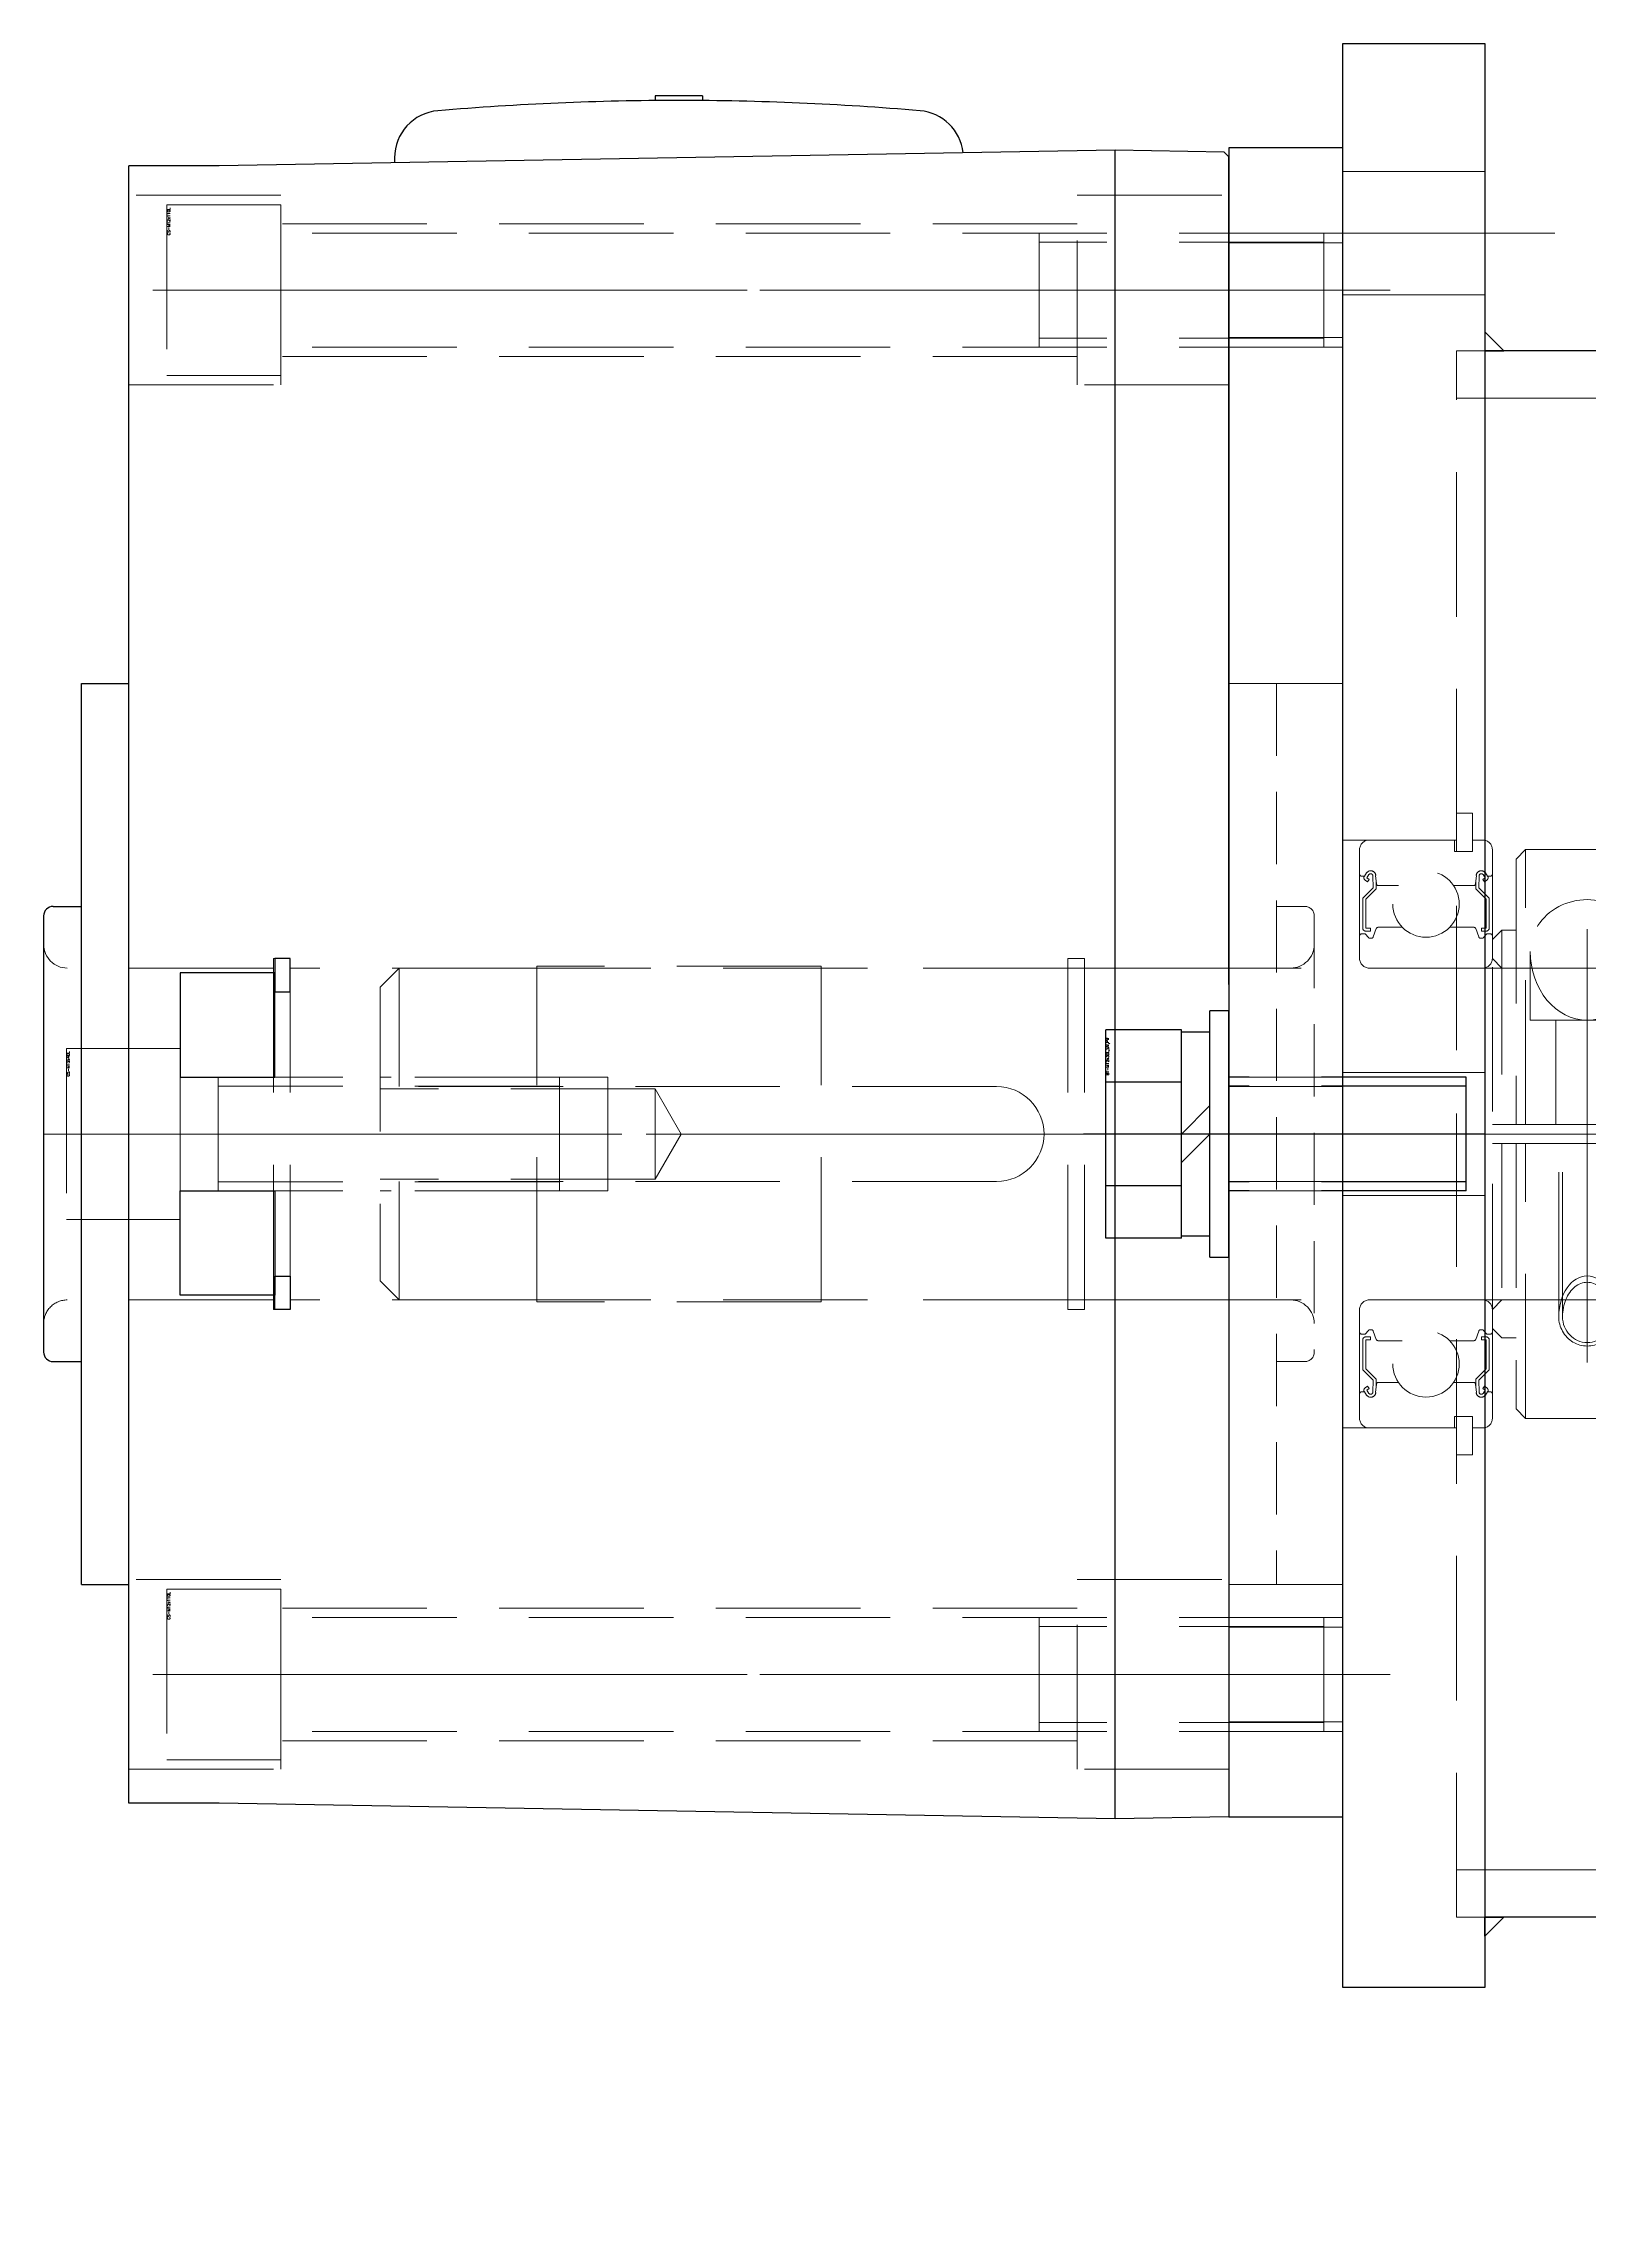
# Model space of a CAD drawing. Header units: millimetres. Extents: x 0 to 38884, y -3675 to 8056.
# Drawn here: x 10934.6 to 11097.7, y -1673.7 to -1443.7 of the extents above; entities that cross this region are included whole.
import ezdxf

# ---------------------------------------------------------------- set-up
doc = ezdxf.new("R2010")
doc.units = ezdxf.units.MM
doc.header["$LTSCALE"] = 2.4
for name, pattern in [('CENTER2', [28.575, 19.05, -3.175, 3.175, -3.175]), ('HIDDEN', [9.525, 6.35, -3.175]), ('HIDDEN2', [4.7625, 3.175, -1.5875])]:
    doc.linetypes.add(name, pattern=pattern)
for name, color, linetype, lineweight in [('03_かくれ線', 6, 'HIDDEN2', 13), ('04_HIDDEN', 2, 'HIDDEN', 13), ('04_中心線', 1, 'CENTER2', 9), ('05_CENTER', 4, 'CENTER2', 13)]:
    doc.layers.add(name, color=color, linetype=linetype, lineweight=lineweight)
doc.layers.add('10_DRAFT', color=8, linetype='Continuous', lineweight=0, plot=False)
doc.styles.add('KSS_TXT_L', font='txt.shx', dxfattribs={"height": 3, "bigfont": 'extfont2.shx'})

# ---------------------------------------------------------------- blocks, each defined once
blk = doc.blocks.new('B6007ZZNRa_1')
at = {"color": 0}
for p, q in [((0, 33.85), (-1.7, 33.85)), ((-1.7, 33.85), (-1.7, 31)), ((0, 29.81), (0, 33.85)), ((-3.78, 30), (-3.78, 18.5)), ((-2.78, 31), (-1.7, 31)), ((-1.7, 31), (-1.7, 29.81)), ((0.2, 31), (9.22, 31)), ((0.2, 31), (0.2, 29.81)), ((10.22, 30), (10.22, 18.5)), ((-1.7, 29.81), (0, 29.81)), ((0, 29.81), (0.2, 29.81)), ((-3.58, 27.2), (-3.28, 27.2)), ((-2.34, 25.97), (-3.44, 24.87)), ((-3.28, 27.2), (-3.05, 27.53)), ((-2.96, 26.61), (-3.21, 26.78)), ((-2.04, 25.85), (-3.14, 24.75)), ((-3.03, 27.03), (-2.8, 27.36)), ((-2.79, 26.85), (-3.03, 27.03)), ((-2.96, 26.61), (-2.79, 26.85)), ((-2.38, 27.23), (-2.34, 25.97)), ((-2.09, 27.27), (-2.01, 26.38)), ((-2.04, 26.72), (-2.04, 25.85)), ((-1.81, 26.2), (0.31, 26.2)), ((8.25, 26.2), (6.13, 26.2)), ((8.53, 27.27), (8.45, 26.38)), ((8.48, 26.72), (8.48, 25.85)), ((8.48, 25.85), (9.58, 24.75)), ((8.82, 27.23), (8.78, 25.97)), ((8.78, 25.97), (9.88, 24.87)), ((9.23, 26.85), (9.47, 27.03)), ((9.4, 26.61), (9.23, 26.85)), ((9.47, 27.03), (9.24, 27.36)), ((9.4, 26.61), (9.65, 26.78)), ((9.72, 27.2), (9.49, 27.53)), ((10.02, 27.2), (9.72, 27.2)), ((-3.44, 24.87), (-3.44, 21.7)), ((-3.14, 24.75), (-3.14, 21.7)), ((9.58, 24.75), (9.58, 21.7)), ((9.88, 24.87), (9.88, 21.7)), ((-3.58, 21.1), (-3.18, 21.1)), ((-3.18, 21.1), (-2.86, 20.72)), ((-2.62, 21.7), (-3.14, 21.7)), ((-3.14, 21.4), (-2.62, 21.4)), ((-2.62, 21.4), (-2.62, 21.7)), ((-2.35, 20.78), (-2.02, 21.67)), ((-1.83, 21.8), (0.72, 21.8)), ((8.27, 21.8), (5.72, 21.8)), ((8.79, 20.78), (8.46, 21.67)), ((9.06, 21.4), (9.06, 21.7)), ((9.06, 21.7), (9.58, 21.7)), ((9.58, 21.4), (9.06, 21.4)), ((9.62, 21.1), (9.3, 20.72)), ((10.02, 21.1), (9.62, 21.1)), ((-2.71, 20.65), (-2.53, 20.65)), ((9.15, 20.65), (8.97, 20.65)), ((-2.78, 17.5), (9.22, 17.5)), ((-2.78, -17.5), (9.22, -17.5)), ((-3.78, -18.5), (-3.78, -30)), ((-2.71, -20.65), (-2.53, -20.65)), ((9.15, -20.65), (8.97, -20.65)), ((10.22, -18.5), (10.22, -30)), ((-3.58, -21.1), (-3.18, -21.1)), ((-3.44, -24.87), (-3.44, -21.7)), ((-3.18, -21.1), (-2.86, -20.72)), ((-3.14, -21.4), (-2.62, -21.4)), ((-3.14, -24.75), (-3.14, -21.7)), ((-2.62, -21.7), (-3.14, -21.7)), ((-2.62, -21.4), (-2.62, -21.7)), ((-2.35, -20.78), (-2.02, -21.67)), ((-1.83, -21.8), (0.72, -21.8)), ((8.27, -21.8), (5.72, -21.8)), ((8.79, -20.78), (8.46, -21.67)), ((9.06, -21.4), (9.06, -21.7)), ((9.58, -21.4), (9.06, -21.4)), ((9.06, -21.7), (9.58, -21.7)), ((9.62, -21.1), (9.3, -20.72)), ((9.58, -24.75), (9.58, -21.7)), ((10.02, -21.1), (9.62, -21.1)), ((9.88, -24.87), (9.88, -21.7)), ((-2.34, -25.97), (-3.44, -24.87)), ((-2.04, -25.85), (-3.14, -24.75)), ((8.48, -25.85), (9.58, -24.75)), ((8.78, -25.97), (9.88, -24.87)), ((-3.58, -27.2), (-3.28, -27.2)), ((-3.28, -27.2), (-3.05, -27.53)), ((-2.96, -26.61), (-3.21, -26.78)), ((-2.79, -26.85), (-3.03, -27.03)), ((-3.03, -27.03), (-2.8, -27.36)), ((-2.96, -26.61), (-2.79, -26.85)), ((-2.38, -27.23), (-2.34, -25.97)), ((-2.09, -27.27), (-2.01, -26.38)), ((-2.04, -26.72), (-2.04, -25.85)), ((-1.81, -26.2), (0.31, -26.2)), ((8.25, -26.2), (6.13, -26.2)), ((8.53, -27.27), (8.45, -26.38)), ((8.48, -26.72), (8.48, -25.85)), ((8.82, -27.23), (8.78, -25.97)), ((9.4, -26.61), (9.23, -26.85)), ((9.23, -26.85), (9.47, -27.03)), ((9.47, -27.03), (9.24, -27.36)), ((9.4, -26.61), (9.65, -26.78)), ((9.72, -27.2), (9.49, -27.53)), ((10.02, -27.2), (9.72, -27.2)), ((-1.7, -29.81), (0, -29.81)), ((-1.7, -31), (-1.7, -29.81)), ((0, -29.81), (0.2, -29.81)), ((0, -29.81), (0, -33.85)), ((0.2, -31), (0.2, -29.81)), ((-2.78, -31), (-1.7, -31)), ((-1.7, -33.85), (-1.7, -31)), ((0.2, -31), (9.22, -31)), ((0.27, -31), (0.27, -31)), ((2.72, -31), (2.72, -31)), ((0, -33.85), (-1.7, -33.85))]:
    blk.add_line(p, q, dxfattribs=at)
for centre in [(3.22, 24.25), (3.22, -24.25)]:
    blk.add_circle(centre, 3.5, dxfattribs=at)
for centre, radius, start, end in [((-2.78, 30), 1, 90, 180), ((9.22, 30), 1, 0, 90), ((-2.61, 27.23), 0.53, 5.0651, 144.9356), ((9.05, 27.23), 0.53, 35.0644, 174.9349), ((-3.58, 27.4), 0.2, 180, 270), ((-3.03, 27.03), 0.3, 144.9356, 235.0377), ((-2.61, 27.22), 0.23, 2.1311, 144.9356), ((-1.81, 26.4), 0.2, 185.0651, 270), ((8.25, 26.4), 0.2, 270, 354.9349), ((9.05, 27.22), 0.23, 35.0644, 177.8689), ((9.47, 27.03), 0.3, 304.9623, 35.0644), ((10.02, 27.4), 0.2, 270, 0), ((-3.58, 20.9), 0.2, 90, 180), ((-3.14, 21.7), 0.3, 180, 270), ((-2.71, 20.85), 0.2, 219.9991, 270), ((-2.53, 20.85), 0.2, 270, 339.9703), ((-1.83, 21.6), 0.2, 90, 159.9703), ((8.27, 21.6), 0.2, 20.0297, 90), ((8.97, 20.85), 0.2, 200.0297, 270), ((9.15, 20.85), 0.2, 270, 320.0009), ((9.58, 21.7), 0.3, 270, 0), ((10.02, 20.9), 0.2, 0, 90), ((-2.78, 18.5), 1, 180, 270), ((9.22, 18.5), 1, 270, 0), ((-2.78, -18.5), 1, 90, 180), ((9.22, -18.5), 1, 0, 90), ((-2.71, -20.85), 0.2, 90, 140.0009), ((-2.53, -20.85), 0.2, 20.0297, 90), ((8.97, -20.85), 0.2, 90, 159.9703), ((9.15, -20.85), 0.2, 39.9991, 90), ((-3.58, -20.9), 0.2, 180, 270), ((-3.14, -21.7), 0.3, 90, 180), ((-1.83, -21.6), 0.2, 200.0297, 270), ((8.27, -21.6), 0.2, 270, 339.9703), ((9.58, -21.7), 0.3, 0, 90), ((10.02, -20.9), 0.2, 270, 0), ((-3.58, -27.4), 0.2, 90, 180), ((-3.03, -27.03), 0.3, 124.9623, 215.0644), ((-2.61, -27.23), 0.53, 215.0644, 354.9349), ((-2.61, -27.22), 0.23, 215.0644, 357.8689), ((-1.81, -26.4), 0.2, 90, 174.9349), ((8.25, -26.4), 0.2, 5.0651, 90), ((9.05, -27.23), 0.53, 185.0651, 324.9356), ((9.05, -27.22), 0.23, 182.1311, 324.9356), ((9.47, -27.03), 0.3, 324.9356, 55.0377), ((10.02, -27.4), 0.2, 0, 90), ((-2.78, -30), 1, 180, 270), ((9.22, -30), 1, 270, 0)]:
    blk.add_arc(centre, radius, start, end, dxfattribs=at)
at = {"layer": '10_DRAFT'}
for p, q in [((-3.78, 0), (10.22, 0)), ((0, 2.15), (0, -2.15))]:
    blk.add_line(p, q, dxfattribs=at)
blk = doc.blocks.new('SCSBN35-43c_1')
at = {"color": 0}
for p, q in [((-30, 16.5), (-29, 17.5)), ((-30, 16.5), (-30, 10)), ((-1, 16.5), (-30, 16.5)), ((-29, 17.5), (29, 17.5)), ((-1, 0), (-1, 17.5)), ((1, 0), (1, 17.5)), ((30, 16.5), (1, 16.5)), ((30, 16.5), (29, 17.5)), ((30, 3.5), (30, 16.5)), ((-30, 3.5), (-30, 10)), ((-30, 3.5), (-29, 2.5)), ((-1, 3.5), (-30, 3.5)), ((-29, 2.5), (-1, 2.5)), ((-21.5, 2.5), (-21.5, 1)), ((30, 3.5), (1, 3.5)), ((1, 2.5), (29, 2.5)), ((21.5, 2.5), (21.5, 1)), ((30, 3.5), (29, 2.5)), ((-21.5, 1), (-20.5, 0)), ((-21.5, 1), (-1, 1)), ((20.5, 0), (-20.5, 0)), ((1, 1), (21.5, 1)), ((20.5, 0), (21.5, 1))]:
    blk.add_line(p, q, dxfattribs=at)
for centre, major_axis, ratio, start_param, end_param in [((-19.26, 10), (0, 6), 0.909509, 6.283185, 9.424778), ((-19.26, 10), (-7.26, 0), 0.826291, 7.853982, 10.995574), ((19.26, 10), (4.29, 0), 0.69853, 7.853982, 10.995574), ((19.26, 10), (-3.62, 0), 0.718155, 4.712389, 7.853982), ((19.26, 10), (3.1, 0), 0.967954, 4.712389, 7.853982), ((19.26, 10), (-2.74, 0), 0.950639, 7.853982, 10.995574)]:
    blk.add_ellipse(centre, major_axis=major_axis, ratio=ratio, start_param=start_param, end_param=end_param, dxfattribs=at)
at = {"layer": '04_HIDDEN', "color": 0}
for p, q in [((-17.5, 16.5), (-18.5, 17.5)), ((-17.5, 1), (-17.5, 16.5)), ((17.5, 16.5), (18.5, 17.5)), ((17.5, 1), (17.5, 16.5)), ((-19.26, 16), (-12, 16)), ((-12, 4), (-12, 16)), ((-1, 13.3), (-12, 13.3)), ((19.26, 13), (1, 13)), ((19.26, 12.6), (1, 12.6)), ((19.26, 7.4), (1, 7.4)), ((19.26, 7), (1, 7)), ((-1, 6.7), (-12, 6.7)), ((-19.26, 4), (-12, 4)), ((-17.5, 1), (-18.5, 0)), ((17.5, 1), (18.5, 0))]:
    blk.add_line(p, q, dxfattribs=at)
at = {"layer": '05_CENTER', "color": 0}
blk.add_line((24.11, 10), (-26.53, 10), dxfattribs=at)
at = {"layer": '10_DRAFT'}
blk.add_line((0, 0), (0, 17.5), dxfattribs=at)
blk = doc.blocks.new('A$C169F6710_1')
at = {"color": 0}
for p, q in [((9, 12), (-9, 12)), ((-9, 12), (-9, 0)), ((9, 0), (9, 12)), ((9, 0), (-9, 0))]:
    blk.add_line(p, q, dxfattribs=at)
at = {"color": 0, "linetype": 'CENTER2'}
blk.add_line((0, -111.5), (0, 13.5), dxfattribs=at)
at = {"color": 0, "linetype": 'HIDDEN'}
for p, q in [((-6, -110), (-6, 0)), ((6, -110), (6, 0)), ((-6, -80), (6, -80)), ((-5.05, -110), (-5.05, -80)), ((5.05, -110), (5.05, -80)), ((-6, -110), (6, -110))]:
    blk.add_line(p, q, dxfattribs=at)
at = {"layer": '10_DRAFT', "style": 'KSS_TXT_L'}
blk.add_text('CS-M12x110L', height=0.3, dxfattribs=at).set_placement((5.79, 11.66))
blk = doc.blocks.new('A$C4DE534E5_2')
at = {"color": 0, "linetype": 'CENTER2'}
blk.add_line((0, -27.01), (0, 15.35), dxfattribs=at)
at = {"color": 0}
for p, q in [((-10.97, 13), (10.97, 13)), ((-10.97, 5), (-10.97, 13)), ((-5.48, 5), (-5.48, 13)), ((5.48, 5), (5.48, 13)), ((10.97, 5), (10.97, 13)), ((-10.97, 5), (10.97, 5)), ((-10.75, 5), (-10.75, 2)), ((0, 2), (-3, 5)), ((0, 5), (3, 2)), ((10.75, 2), (10.75, 5)), ((-13, 2), (13, 2)), ((-13, 2), (-13, 0)), ((-13, 0), (13, 0)), ((13, 0), (13, 2))]:
    blk.add_line(p, q, dxfattribs=at)
at = {"color": 0, "linetype": 'HIDDEN'}
for p, q in [((-6, -25), (-6, 0)), ((-5.05, -25), (-5.05, 0)), ((5.05, -25), (5.05, 0)), ((6, -25), (6, 0)), ((-6, -25), (6, -25))]:
    blk.add_line(p, q, dxfattribs=at)
at = {"layer": '10_DRAFT', "style": 'KSS_TXT_L'}
blk.add_text('BT-M12x30L,SW,PW', height=0.3, dxfattribs=at).set_placement((6.19, 12.66))
blk = doc.blocks.new('A$C38C82FDE_1')
at = {"color": 0}
for p, q in [((1, 17.5), (-1, 15.5)), ((279, 17.5), (1, 17.5)), ((1, 5), (1, 17.5)), ((-1, 15.5), (-1, -15.5)), ((64, 5), (-1, 5)), ((64, -5), (-1, -5)), ((1, -5), (1, -17.5)), ((-1, -15.5), (1, -17.5)), ((279, -17.5), (1, -17.5))]:
    blk.add_line(p, q, dxfattribs=at)
for start, end in [(0, 90), (270, 0)]:
    blk.add_arc((64, 0), 5, start, end, dxfattribs=at)
at = {"layer": '04_HIDDEN'}
for p, q in [((23, 6), (-1, 6)), ((28, 4.75), (-1, 4.75)), ((23, -6), (23, 6)), ((28, -4.75), (28, 4.75)), ((28, 4.75), (30.74, 0)), ((30.74, 0), (28, -4.75)), ((28, -4.75), (-1, -4.75)), ((23, -6), (-1, -6))]:
    blk.add_line(p, q, dxfattribs=at)
at = {"layer": '05_CENTER'}
blk.add_line((1444.36, 0), (-6, 0), dxfattribs=at)
blk = doc.blocks.new('A$C415A6936_1')
at = {"color": 0}
for p, q in [((9, 12), (-9, 12)), ((-9, 12), (-9, 0)), ((9, 0), (9, 12)), ((9, 0), (-9, 0))]:
    blk.add_line(p, q, dxfattribs=at)
at = {"color": 0, "linetype": 'CENTER2'}
blk.add_line((0, -41.5), (0, 13.5), dxfattribs=at)
at = {"color": 0, "linetype": 'HIDDEN'}
for p, q in [((-6, -40), (-6, 0)), ((6, -40), (6, 0)), ((-6, -4), (6, -4)), ((-5.05, -40), (-5.05, -4)), ((5.05, -40), (5.05, -4)), ((-6, -40), (6, -40))]:
    blk.add_line(p, q, dxfattribs=at)
at = {"layer": '10_DRAFT', "style": 'KSS_TXT_L'}
blk.add_text('CS-M12x40L', height=0.3, dxfattribs=at).set_placement((6.07, 11.66))
blk = doc.blocks.new('A$C564416E9_1')
at = {"color": 0}
for points in [[(0, 17), (-10, 17), (-10, 6), (0, 6)], [(0, -17), (-10, -17), (-10, -6), (0, -6)]]:
    blk.add_lwpolyline(points, close=True, dxfattribs=at)
at = {"layer": '10_DRAFT'}
blk.add_line((-10, 0), (0, 0), dxfattribs=at)
blk = doc.blocks.new('A$C04153C8E_1')
at = {"color": 0}
for points in [[(0, 18.5), (-1.6, 18.5), (-1.6, 15), (0, 15)], [(0, -18.5), (-1.6, -18.5), (-1.6, -15), (0, -15)]]:
    blk.add_lwpolyline(points, close=True, dxfattribs=at)
at = {"layer": '10_DRAFT'}
blk.add_line((0, 0), (-1.6, 0), dxfattribs=at)
blk = doc.blocks.new('A$C637E4DAF_1')
at = {"color": 0}
blk.add_lwpolyline([(0, -104), (12, -104), (12, 72), (0, 72)], close=True, dxfattribs=at)
at = {"layer": '04_HIDDEN'}
for p, q in [((0, 63), (12, 63)), ((0, 62), (12, 62)), ((0, 52), (12, 52)), ((0, 51), (12, 51)), ((0, 47.5), (12, 47.5)), ((0, 6), (12, 6)), ((0, 5), (12, 5)), ((0, -5), (12, -5)), ((0, -6), (12, -6)), ((0, -47.5), (12, -47.5)), ((0, -83), (12, -83)), ((0, -84), (12, -84)), ((0, -94), (12, -94)), ((0, -95), (12, -95))]:
    blk.add_line(p, q, dxfattribs=at)
at = {"layer": '05_CENTER'}
for p, q in [((-5, 57), (17, 57)), ((-5, 0), (17, 0)), ((-5, -89), (17, -89))]:
    blk.add_line(p, q, dxfattribs=at)
at = {"layer": '10_DRAFT'}
blk.add_line((0, 0), (12, 0), dxfattribs=at)
blk = doc.blocks.new('GM-SHYF-RH 0.4kW、1／160、＊＊V、60Hzc_1')
at = {"color": 0}
for p, q in [((0, 72.01), (12, 72.22)), ((0, -15.77), (0, 72.01)), ((12, 72.22), (12, -15.77)), ((12, 72.22), (106.5, 70.57)), ((106.5, 70.57), (116, 70.57)), ((116, 70.57), (116, -15.77)), ((121, 47.5), (116, 47.5)), ((121, 47.5), (121, -47.5)), ((124, 24), (121, 24)), ((125, -23), (125, 23)), ((0, -15.77), (0, -103.05)), ((12, -15.77), (12, -103.76)), ((116, -15.77), (116, -102.11)), ((124, -24), (121, -24)), ((121, -47.5), (116, -47.5)), ((0, -103.05), (0.5, -103.56)), ((12, -103.76), (106.5, -102.11)), ((88, -102.94), (88, -102.44)), ((106.5, -102.11), (116, -102.11)), ((0.5, -103.56), (12, -103.76)), ((55.5, -109.5), (55.5, -108.99)), ((55.5, -109.5), (60.5, -109.5)), ((60.5, -109.5), (60.5, -108.99))]:
    blk.add_line(p, q, dxfattribs=at)
for centre, radius, start, end in [((124, 23), 1, 0, 90), ((124, -23), 1, 270, 0), ((33, -102.94), 5, 186.2447, 265.1386), ((83, -102.94), 5, 274.8614, 0), ((58, 191), 300, 265.1386, 270), ((58, 191), 300, 270, 274.8614)]:
    blk.add_arc(centre, radius, start, end, dxfattribs=at)
at = {"layer": '03_かくれ線', "linetype": 'HIDDEN'}
for p, q in [((0, 67), (16, 67)), ((16, 67), (16, 47)), ((116, 67), (100, 67)), ((100, 67), (100, 47)), ((16, 64), (100, 64)), ((16, 50), (100, 50)), ((16, 47), (0, 47)), ((100, 47), (116, 47)), ((17, 18.5), (15.25, 18.5)), ((15.25, 18.5), (15.25, -18.5)), ((17, 18.5), (17, -18.5)), ((99, 18.5), (100.75, 18.5)), ((99, 18.5), (99, -18.5)), ((100.75, 18.5), (100.75, -18.5)), ((15.25, 17.5), (-6.5, 17.5)), ((17, 17.5), (43, 17.5)), ((43, 17.7), (73, 17.7)), ((43, 17.7), (43, -17.7)), ((73, 17.7), (73, -17.7)), ((73, 17.5), (99, 17.5)), ((100.75, 17.5), (122.5, 17.5)), ((15.25, -17.5), (-6.5, -17.5)), ((17, -17.5), (43, -17.5)), ((43, -17.7), (73, -17.7)), ((73, -17.5), (99, -17.5)), ((100.75, -17.5), (122.5, -17.5)), ((17, -18.5), (15.25, -18.5)), ((99, -18.5), (100.75, -18.5)), ((0, -79), (16, -79)), ((16, -79), (16, -99)), ((116, -79), (100, -79)), ((100, -79), (100, -99)), ((16, -82), (100, -82)), ((16, -96), (100, -96)), ((16, -99), (0, -99)), ((100, -99), (116, -99))]:
    blk.add_line(p, q, dxfattribs=at)
at = {"layer": '03_かくれ線'}
for p, q in [((-5, -47.5), (-5, 47.5)), ((-5, 47.5), (0, 47.5)), ((-8, 24), (-5, 24)), ((-9, -23), (-9, 23)), ((-8, -24), (-5, -24)), ((-5, -47.5), (0, -47.5))]:
    blk.add_line(p, q, dxfattribs=at)
for centre, start, end in [((-8, 23), 90, 180), ((-8, -23), 180, 270)]:
    blk.add_arc(centre, 1, start, end, dxfattribs=at)
at = {"layer": '03_かくれ線', "linetype": 'HIDDEN'}
for centre, start, end in [((-6.5, 20), 180, 270), ((122.5, 20), 270, 0), ((-6.5, -20), 90, 180), ((122.5, -20), 0, 90)]:
    blk.add_arc(centre, 2.5, start, end, dxfattribs=at)
at = {"layer": '04_中心線', "linetype": 'CENTER2'}
for p, q in [((-2.54, 57), (118.76, 57)), ((-2.54, -89), (118.76, -89))]:
    blk.add_line(p, q, dxfattribs=at)
at = {"layer": '04_中心線'}
blk.add_line((125, 0), (-9, 0), dxfattribs=at)
blk = doc.blocks.new('A$C038C65EF_1')
at = {"color": 0}
for p, q in [((-15, 82.6), (-165, 82.6)), ((-135, 59.45), (-45, 59.45)), ((-45, -59.45), (-135, -59.45)), ((-15, -82.6), (-165, -82.6))]:
    blk.add_line(p, q, dxfattribs=at)
for points in [[(-180, 115), (-165, 115), (-165, -90), (-180, -90)], [(-15, -115), (0, -115), (0, 115), (-15, 115)]]:
    blk.add_lwpolyline(points, close=True, dxfattribs=at)
at = {"color": 3}
for points in [[(-165, 82.6), (-163, 82.6), (-163, 82.6), (-165, 84.6)], [(-15, 82.6), (-17, 82.6), (-17, 82.6), (-15, 84.6)], [(-165, -82.6), (-163, -82.6), (-163, -82.6), (-165, -84.6)], [(-15, -82.6), (-17, -82.6), (-17, -82.6), (-15, -84.6)]]:
    blk.add_lwpolyline(points, close=True, dxfattribs=at)
at = {"color": 0}
blk.add_lwpolyline([(-135, 63.28), (-45, 63.28, -0.414214), (-30, 48.28), (-30, -48.28, -0.414214), (-45, -63.28), (-135, -63.28, -0.414214), (-150, -48.28), (-150, 48.28, -0.414214)], format="xyb", close=True, dxfattribs=at)
for centre, start, end in [((-135, 44.45), 90, 180), ((-45, 44.45), 0, 90), ((-135, -44.45), 180, 270), ((-45, -44.45), 270, 0)]:
    blk.add_arc(centre, 15, start, end, dxfattribs=at)
at = {"layer": '04_HIDDEN'}
for p, q in [((-180, 101.5), (-165, 101.5)), ((-180, 88.5), (-165, 88.5)), ((-165, 82.6), (-168, 82.6)), ((-168, -82.6), (-168, 82.6)), ((-15, 82.6), (-12, 82.6)), ((-12, -82.6), (-12, 82.6)), ((-168, 77.6), (-12, 77.6)), ((-12, 44.89), (0, 44.89)), ((-12, 43.64), (0, 43.64)), ((-12, 34.14), (0, 34.14)), ((-12, 32.89), (0, 32.89)), ((-168, 31), (-180, 31)), ((-168, -31), (-180, -31)), ((-12, -32.89), (0, -32.89)), ((-12, -34.14), (0, -34.14)), ((-12, -43.64), (0, -43.64)), ((-12, -44.89), (0, -44.89)), ((-168, -77.6), (-12, -77.6)), ((-165, -82.6), (-168, -82.6)), ((-15, -82.6), (-12, -82.6))]:
    blk.add_line(p, q, dxfattribs=at)
at = {"layer": '04_HIDDEN', "color": 9}
for p, q in [((-12, 45), (0, 45)), ((-180, 6.5), (-165, 6.5)), ((-180, -6.5), (-165, -6.5)), ((-12, -45), (0, -45))]:
    blk.add_line(p, q, dxfattribs=at)
at = {"layer": '05_CENTER'}
for p, q in [((-22.37, 100), (7.26, 100)), ((-157.63, 95), (-187.26, 95)), ((-16.14, 38.89), (4.12, 38.89)), ((6, 0), (-186.3, 0)), ((-16.14, -38.89), (4.12, -38.89)), ((-22.37, -100), (7.26, -100))]:
    blk.add_line(p, q, dxfattribs=at)

msp = doc.modelspace()

# ---------------------------------------------------------------- block references
msp.add_blockref('A$C038C65EF_1', (11251.642, -1558.6624))
at = {"color": 4, "rotation": 180}
msp.add_blockref('GM-SHYF-RH 0.4kW、1／160、＊＊V、60Hzc_1', (11059.642, -1558.6624), dxfattribs=at)
for name, p, rotation in [('A$C637E4DAF_1', (11071.642, -1558.6624), 180), ('A$C4DE534E5_2', (11059.642, -1558.6624), 90)]:
    msp.add_blockref(name, p, dxfattribs=dict(rotation=rotation))
at = {"color": 4}
for name, p in [('A$C04153C8E_1', (10960.6416, -1558.6624)), ('A$C564416E9_1', (10959.0416, -1558.6624))]:
    msp.add_blockref(name, p, dxfattribs=at)
at = {"layer": '04_HIDDEN', "rotation": 90}
for name, p in [('A$C169F6710_1', (10959.6416, -1469.6624)), ('A$C415A6936_1', (10949.0416, -1558.6624)), ('A$C169F6710_1', (10959.6416, -1615.6624))]:
    msp.add_blockref(name, p, dxfattribs=at)
at = {"layer": '04_HIDDEN'}
msp.add_blockref('A$C38C82FDE_1', (10971.142, -1558.6624), dxfattribs=at)
at = {"layer": '04_HIDDEN', "color": 4, "xscale": -1}
msp.add_blockref('B6007ZZNRa_1', (11083.642, -1558.6624), dxfattribs=at)
at = {"layer": '04_HIDDEN', "color": 4, "rotation": 270}
msp.add_blockref('SCSBN35-43c_1', (11087.422, -1558.6624), dxfattribs=at)

doc.saveas('drawing.dxf')
